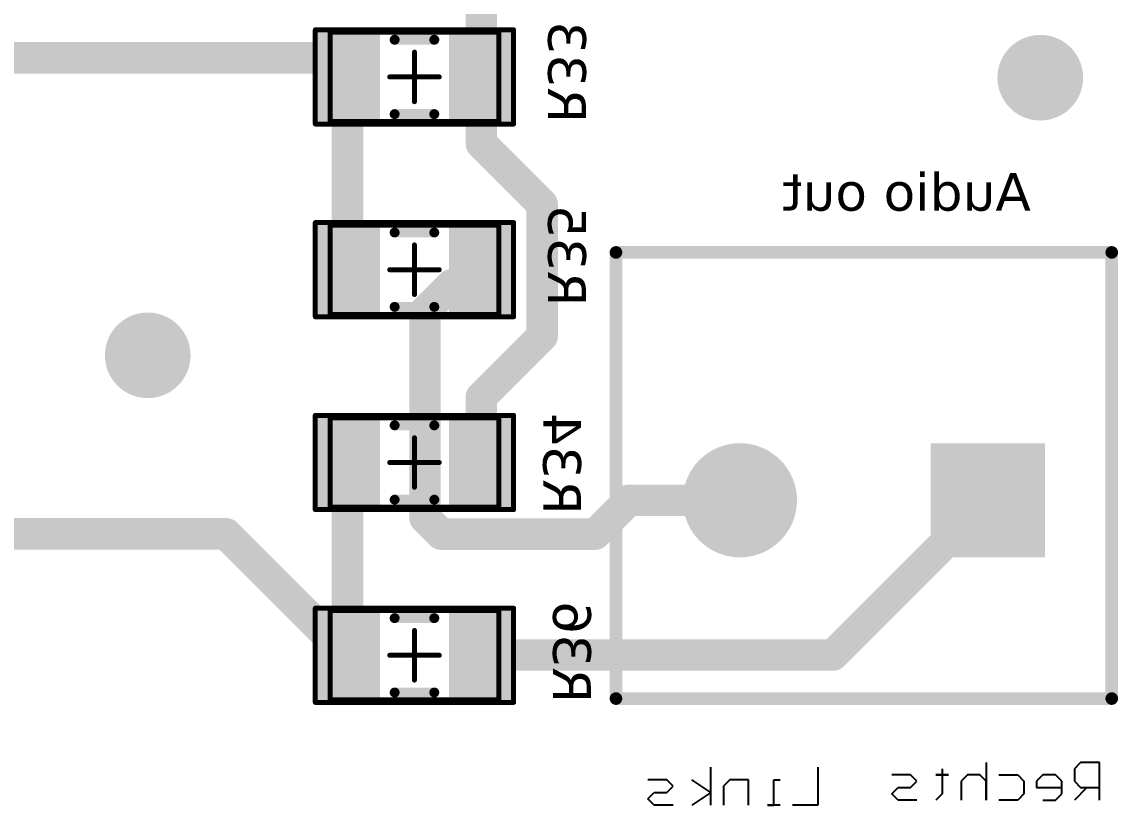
# Model space of a CAD drawing. Header units: millimetres. Extents: x 28 to 434, y 70 to 207.
# Drawn here: x 39.85 to 61.96, y 90.8 to 106.6 of the extents above; entities that cross this region are included whole.
import ezdxf

# ---------------------------------------------------------------- set-up
doc = ezdxf.new("R2010")
doc.units = ezdxf.units.MM
doc.header["$LTSCALE"] = 0.5
doc.layers.get('0').update_dxf_attribs({"color": 250})
for name, color, linetype in [('BottomLayer', 5, 'Continuous'), ('BottomSolder', 6, 'Continuous'), ('Mechanical13', 56, 'Continuous'), ('Mechanical15', 56, 'Continuous'), ('MultiLayer', 9, 'Continuous'), ('TopLayer', 1, 'Continuous'), ('TopOverlay', 2, 'Continuous'), ('TopPaste', 8, 'Continuous'), ('TopSolder', 216, 'Continuous')]:
    doc.layers.add(name, color=color, linetype=linetype)
doc.styles.get("Standard").update_dxf_attribs({"font": 'verdana.ttf'})

# ---------------------------------------------------------------- blocks, each defined once
blk = doc.blocks.new('C1206_2')
at = {"layer": 'Mechanical13', "const_width": 0.1}
for points in [[(1.7, 0.9), (-1.7, 0.9)], [(-1.7, 0.9), (-1.7, -0.9)], [(1.7, 0.9), (1.7, -0.9)], [(1.7, -0.9), (-1.7, -0.9)]]:
    blk.add_lwpolyline(points, dxfattribs=at)
at = {"layer": 'Mechanical13', "const_width": 0.05}
for points in [[(-1.725, 0.9, 1), (-1.675, 0.9, 1)], [(-1.725, 0.9, 1), (-1.675, 0.9, 1)], [(1.675, 0.9, 1), (1.725, 0.9, 1)], [(1.675, 0.9, 1), (1.725, 0.9, 1)], [(-1.725, -0.9, 1), (-1.675, -0.9, 1)], [(-1.725, -0.9, 1), (-1.675, -0.9, 1)], [(1.675, -0.9, 1), (1.725, -0.9, 1)], [(1.675, -0.9, 1), (1.725, -0.9, 1)]]:
    blk.add_lwpolyline(points, format="xyb", close=True, dxfattribs=at)
at = {"layer": 'Mechanical15', "const_width": 0.1}
for points in [[(2, 0.95), (-2, 0.95)], [(-2, 0.95), (-2, -0.95)], [(2, 0.95), (2, -0.95)], [(0, 0.5), (0, -0.5)], [(0.5, 0), (-0.5, 0)], [(2, -0.95), (-2, -0.95)]]:
    blk.add_lwpolyline(points, dxfattribs=at)
at = {"layer": 'Mechanical15', "const_width": 0.05}
for points in [[(-2.025, 0.95, 1), (-1.975, 0.95, 1)], [(-2.025, 0.95, 1), (-1.975, 0.95, 1)], [(1.975, 0.95, 1), (2.025, 0.95, 1)], [(1.975, 0.95, 1), (2.025, 0.95, 1)], [(-0.025, 0.5, 1), (0.025, 0.5, 1)], [(-0.525, 0, 1), (-0.475, 0, 1)], [(0.475, 0, 1), (0.525, 0, 1)], [(-0.025, -0.5, 1), (0.025, -0.5, 1)], [(-2.025, -0.95, 1), (-1.975, -0.95, 1)], [(-2.025, -0.95, 1), (-1.975, -0.95, 1)], [(1.975, -0.95, 1), (2.025, -0.95, 1)], [(1.975, -0.95, 1), (2.025, -0.95, 1)]]:
    blk.add_lwpolyline(points, format="xyb", close=True, dxfattribs=at)
at = {"layer": 'TopLayer'}
for points in [[(-0.8, -0.85), (-0.8, 0.85), (-1.9, -0.85), (-1.9, 0.85)], [(1.9, -0.85), (1.9, 0.85), (0.8, -0.85), (0.8, 0.85)]]:
    blk.add_solid(points, dxfattribs=at)
at = {"layer": 'TopOverlay', "const_width": 0.2}
for points in [[(0.4, 0.75), (-0.4, 0.75)], [(0.4, -0.75), (-0.4, -0.75)]]:
    blk.add_lwpolyline(points, dxfattribs=at)
at = {"layer": 'TopOverlay', "const_width": 0.1}
for points in [[(-0.45, 0.75, 1), (-0.35, 0.75, 1)], [(0.35, 0.75, 1), (0.45, 0.75, 1)], [(-0.45, -0.75, 1), (-0.35, -0.75, 1)], [(0.35, -0.75, 1), (0.45, -0.75, 1)]]:
    blk.add_lwpolyline(points, format="xyb", close=True, dxfattribs=at)
at = {"layer": 'TopPaste'}
for points in [[(-0.8, -0.85), (-0.8, 0.85), (-1.9, -0.85), (-1.9, 0.85)], [(1.9, -0.85), (1.9, 0.85), (0.8, -0.85), (0.8, 0.85)]]:
    blk.add_solid(points, dxfattribs=at)
at = {"layer": 'TopSolder'}
for points in [[(-0.698, -0.952), (-0.698, 0.952), (-2.002, -0.952), (-2.002, 0.952)], [(2.002, -0.952), (2.002, 0.952), (0.698, -0.952), (0.698, 0.952)]]:
    blk.add_solid(points, dxfattribs=at)
blk = doc.blocks.new('C1206_3')
at = {"layer": 'Mechanical13', "const_width": 0.1}
for points in [[(1.7, 0.9), (-1.7, 0.9)], [(-1.7, 0.9), (-1.7, -0.9)], [(1.7, 0.9), (1.7, -0.9)], [(1.7, -0.9), (-1.7, -0.9)]]:
    blk.add_lwpolyline(points, dxfattribs=at)
at = {"layer": 'Mechanical13', "const_width": 0.05}
for points in [[(-1.725, 0.9, 1), (-1.675, 0.9, 1)], [(-1.725, 0.9, 1), (-1.675, 0.9, 1)], [(1.675, 0.9, 1), (1.725, 0.9, 1)], [(1.675, 0.9, 1), (1.725, 0.9, 1)], [(-1.725, -0.9, 1), (-1.675, -0.9, 1)], [(-1.725, -0.9, 1), (-1.675, -0.9, 1)], [(1.675, -0.9, 1), (1.725, -0.9, 1)], [(1.675, -0.9, 1), (1.725, -0.9, 1)]]:
    blk.add_lwpolyline(points, format="xyb", close=True, dxfattribs=at)
at = {"layer": 'Mechanical15', "const_width": 0.1}
for points in [[(2, 0.95), (-2, 0.95)], [(-2, 0.95), (-2, -0.95)], [(2, 0.95), (2, -0.95)], [(0, 0.5), (0, -0.5)], [(0.5, 0), (-0.5, 0)], [(2, -0.95), (-2, -0.95)]]:
    blk.add_lwpolyline(points, dxfattribs=at)
at = {"layer": 'Mechanical15', "const_width": 0.05}
for points in [[(-2.025, 0.95, 1), (-1.975, 0.95, 1)], [(-2.025, 0.95, 1), (-1.975, 0.95, 1)], [(1.975, 0.95, 1), (2.025, 0.95, 1)], [(1.975, 0.95, 1), (2.025, 0.95, 1)], [(-0.025, 0.5, 1), (0.025, 0.5, 1)], [(-0.525, 0, 1), (-0.475, 0, 1)], [(0.475, 0, 1), (0.525, 0, 1)], [(-0.025, -0.5, 1), (0.025, -0.5, 1)], [(-2.025, -0.95, 1), (-1.975, -0.95, 1)], [(-2.025, -0.95, 1), (-1.975, -0.95, 1)], [(1.975, -0.95, 1), (2.025, -0.95, 1)], [(1.975, -0.95, 1), (2.025, -0.95, 1)]]:
    blk.add_lwpolyline(points, format="xyb", close=True, dxfattribs=at)
at = {"layer": 'TopLayer'}
for points in [[(-0.8, -0.85), (-0.8, 0.85), (-1.9, -0.85), (-1.9, 0.85)], [(1.9, -0.85), (1.9, 0.85), (0.8, -0.85), (0.8, 0.85)]]:
    blk.add_solid(points, dxfattribs=at)
at = {"layer": 'TopOverlay', "const_width": 0.2}
for points in [[(0.4, 0.75), (-0.4, 0.75)], [(0.4, -0.75), (-0.4, -0.75)]]:
    blk.add_lwpolyline(points, dxfattribs=at)
at = {"layer": 'TopOverlay', "const_width": 0.1}
for points in [[(-0.45, 0.75, 1), (-0.35, 0.75, 1)], [(0.35, 0.75, 1), (0.45, 0.75, 1)], [(-0.45, -0.75, 1), (-0.35, -0.75, 1)], [(0.35, -0.75, 1), (0.45, -0.75, 1)]]:
    blk.add_lwpolyline(points, format="xyb", close=True, dxfattribs=at)
at = {"layer": 'TopPaste'}
for points in [[(-0.8, -0.85), (-0.8, 0.85), (-1.9, -0.85), (-1.9, 0.85)], [(1.9, -0.85), (1.9, 0.85), (0.8, -0.85), (0.8, 0.85)]]:
    blk.add_solid(points, dxfattribs=at)
at = {"layer": 'TopSolder'}
for points in [[(-0.698, -0.952), (-0.698, 0.952), (-2.002, -0.952), (-2.002, 0.952)], [(2.002, -0.952), (2.002, 0.952), (0.698, -0.952), (0.698, 0.952)]]:
    blk.add_solid(points, dxfattribs=at)
blk = doc.blocks.new('C1206_4')
at = {"layer": 'Mechanical13', "const_width": 0.1}
for points in [[(-1.7, 0.9), (1.7, 0.9)], [(-1.7, -0.9), (-1.7, 0.9)], [(1.7, -0.9), (1.7, 0.9)], [(-1.7, -0.9), (1.7, -0.9)]]:
    blk.add_lwpolyline(points, dxfattribs=at)
at = {"layer": 'Mechanical13', "const_width": 0.05}
for points in [[(-1.725, 0.9, 1), (-1.675, 0.9, 1)], [(-1.725, 0.9, 1), (-1.675, 0.9, 1)], [(1.675, 0.9, 1), (1.725, 0.9, 1)], [(1.675, 0.9, 1), (1.725, 0.9, 1)], [(-1.725, -0.9, 1), (-1.675, -0.9, 1)], [(-1.725, -0.9, 1), (-1.675, -0.9, 1)], [(1.675, -0.9, 1), (1.725, -0.9, 1)], [(1.675, -0.9, 1), (1.725, -0.9, 1)]]:
    blk.add_lwpolyline(points, format="xyb", close=True, dxfattribs=at)
at = {"layer": 'Mechanical15', "const_width": 0.1}
for points in [[(-2, 0.95), (2, 0.95)], [(-2, -0.95), (-2, 0.95)], [(2, -0.95), (2, 0.95)], [(0, -0.5), (0, 0.5)], [(-0.5, 0), (0.5, 0)], [(-2, -0.95), (2, -0.95)]]:
    blk.add_lwpolyline(points, dxfattribs=at)
at = {"layer": 'Mechanical15', "const_width": 0.05}
for points in [[(-2.025, 0.95, 1), (-1.975, 0.95, 1)], [(-2.025, 0.95, 1), (-1.975, 0.95, 1)], [(1.975, 0.95, 1), (2.025, 0.95, 1)], [(1.975, 0.95, 1), (2.025, 0.95, 1)], [(-0.025, 0.5, 1), (0.025, 0.5, 1)], [(-0.525, 0, 1), (-0.475, 0, 1)], [(0.475, 0, 1), (0.525, 0, 1)], [(-0.025, -0.5, 1), (0.025, -0.5, 1)], [(-2.025, -0.95, 1), (-1.975, -0.95, 1)], [(-2.025, -0.95, 1), (-1.975, -0.95, 1)], [(1.975, -0.95, 1), (2.025, -0.95, 1)], [(1.975, -0.95, 1), (2.025, -0.95, 1)]]:
    blk.add_lwpolyline(points, format="xyb", close=True, dxfattribs=at)
at = {"layer": 'TopLayer'}
for points in [[(-0.8, -0.85), (-0.8, 0.85), (-1.9, -0.85), (-1.9, 0.85)], [(1.9, -0.85), (1.9, 0.85), (0.8, -0.85), (0.8, 0.85)]]:
    blk.add_solid(points, dxfattribs=at)
at = {"layer": 'TopOverlay', "const_width": 0.2}
for points in [[(-0.4, 0.75), (0.4, 0.75)], [(-0.4, -0.75), (0.4, -0.75)]]:
    blk.add_lwpolyline(points, dxfattribs=at)
at = {"layer": 'TopOverlay', "const_width": 0.1}
for points in [[(-0.45, 0.75, 1), (-0.35, 0.75, 1)], [(0.35, 0.75, 1), (0.45, 0.75, 1)], [(-0.45, -0.75, 1), (-0.35, -0.75, 1)], [(0.35, -0.75, 1), (0.45, -0.75, 1)]]:
    blk.add_lwpolyline(points, format="xyb", close=True, dxfattribs=at)
at = {"layer": 'TopPaste'}
for points in [[(-0.8, -0.85), (-0.8, 0.85), (-1.9, -0.85), (-1.9, 0.85)], [(1.9, -0.85), (1.9, 0.85), (0.8, -0.85), (0.8, 0.85)]]:
    blk.add_solid(points, dxfattribs=at)
at = {"layer": 'TopSolder'}
for points in [[(-0.698, -0.952), (-0.698, 0.952), (-2.002, -0.952), (-2.002, 0.952)], [(2.002, -0.952), (2.002, 0.952), (0.698, -0.952), (0.698, 0.952)]]:
    blk.add_solid(points, dxfattribs=at)
blk = doc.blocks.new('C1206_5')
at = {"layer": 'Mechanical13', "const_width": 0.1}
for points in [[(-1.7, 0.9), (1.7, 0.9)], [(-1.7, -0.9), (-1.7, 0.9)], [(1.7, -0.9), (1.7, 0.9)], [(-1.7, -0.9), (1.7, -0.9)]]:
    blk.add_lwpolyline(points, dxfattribs=at)
at = {"layer": 'Mechanical13', "const_width": 0.05}
for points in [[(-1.725, 0.9, 1), (-1.675, 0.9, 1)], [(-1.725, 0.9, 1), (-1.675, 0.9, 1)], [(1.675, 0.9, 1), (1.725, 0.9, 1)], [(1.675, 0.9, 1), (1.725, 0.9, 1)], [(-1.725, -0.9, 1), (-1.675, -0.9, 1)], [(-1.725, -0.9, 1), (-1.675, -0.9, 1)], [(1.675, -0.9, 1), (1.725, -0.9, 1)], [(1.675, -0.9, 1), (1.725, -0.9, 1)]]:
    blk.add_lwpolyline(points, format="xyb", close=True, dxfattribs=at)
at = {"layer": 'Mechanical15', "const_width": 0.1}
for points in [[(-2, 0.95), (2, 0.95)], [(-2, -0.95), (-2, 0.95)], [(2, -0.95), (2, 0.95)], [(0, -0.5), (0, 0.5)], [(-0.5, 0), (0.5, 0)], [(-2, -0.95), (2, -0.95)]]:
    blk.add_lwpolyline(points, dxfattribs=at)
at = {"layer": 'Mechanical15', "const_width": 0.05}
for points in [[(-2.025, 0.95, 1), (-1.975, 0.95, 1)], [(-2.025, 0.95, 1), (-1.975, 0.95, 1)], [(1.975, 0.95, 1), (2.025, 0.95, 1)], [(1.975, 0.95, 1), (2.025, 0.95, 1)], [(-0.025, 0.5, 1), (0.025, 0.5, 1)], [(-0.525, 0, 1), (-0.475, 0, 1)], [(0.475, 0, 1), (0.525, 0, 1)], [(-0.025, -0.5, 1), (0.025, -0.5, 1)], [(-2.025, -0.95, 1), (-1.975, -0.95, 1)], [(-2.025, -0.95, 1), (-1.975, -0.95, 1)], [(1.975, -0.95, 1), (2.025, -0.95, 1)], [(1.975, -0.95, 1), (2.025, -0.95, 1)]]:
    blk.add_lwpolyline(points, format="xyb", close=True, dxfattribs=at)
at = {"layer": 'TopLayer'}
for points in [[(-0.8, -0.85), (-0.8, 0.85), (-1.9, -0.85), (-1.9, 0.85)], [(1.9, -0.85), (1.9, 0.85), (0.8, -0.85), (0.8, 0.85)]]:
    blk.add_solid(points, dxfattribs=at)
at = {"layer": 'TopOverlay', "const_width": 0.2}
for points in [[(-0.4, 0.75), (0.4, 0.75)], [(-0.4, -0.75), (0.4, -0.75)]]:
    blk.add_lwpolyline(points, dxfattribs=at)
at = {"layer": 'TopOverlay', "const_width": 0.1}
for points in [[(-0.45, 0.75, 1), (-0.35, 0.75, 1)], [(0.35, 0.75, 1), (0.45, 0.75, 1)], [(-0.45, -0.75, 1), (-0.35, -0.75, 1)], [(0.35, -0.75, 1), (0.45, -0.75, 1)]]:
    blk.add_lwpolyline(points, format="xyb", close=True, dxfattribs=at)
at = {"layer": 'TopPaste'}
for points in [[(-0.8, -0.85), (-0.8, 0.85), (-1.9, -0.85), (-1.9, 0.85)], [(1.9, -0.85), (1.9, 0.85), (0.8, -0.85), (0.8, 0.85)]]:
    blk.add_solid(points, dxfattribs=at)
at = {"layer": 'TopSolder'}
for points in [[(-0.698, -0.952), (-0.698, 0.952), (-2.002, -0.952), (-2.002, 0.952)], [(2.002, -0.952), (2.002, 0.952), (0.698, -0.952), (0.698, 0.952)]]:
    blk.add_solid(points, dxfattribs=at)
blk = doc.blocks.new('_______2_32')
at = {"layer": 'BottomLayer', "const_width": 1.05}
blk.add_lwpolyline([(4.475, 0, 1), (5.525, 0, 1)], format="xyb", close=True, dxfattribs=at)
at = {"layer": 'BottomLayer'}
blk.add_solid([(-1.05, -1.05), (1.05, -1.05), (-1.05, 1.05), (1.05, 1.05)], dxfattribs=at)
at = {"layer": 'BottomSolder', "const_width": 1.152}
blk.add_lwpolyline([(4.424, 0, 1), (5.576, 0, 1)], format="xyb", close=True, dxfattribs=at)
at = {"layer": 'BottomSolder'}
blk.add_solid([(-1.152, -1.152), (1.152, -1.152), (-1.152, 1.152), (1.152, 1.152)], dxfattribs=at)
at = {"layer": 'MultiLayer', "const_width": 1.05}
blk.add_lwpolyline([(4.475, 0, 1), (5.525, 0, 1)], format="xyb", close=True, dxfattribs=at)
at = {"layer": 'MultiLayer'}
blk.add_solid([(-1.05, -1.05), (1.05, -1.05), (-1.05, 1.05), (1.05, 1.05)], dxfattribs=at)
at = {"layer": 'TopLayer', "const_width": 1.05}
blk.add_lwpolyline([(4.475, 0, 1), (5.525, 0, 1)], format="xyb", close=True, dxfattribs=at)
at = {"layer": 'TopLayer'}
blk.add_solid([(-1.05, -1.05), (1.05, -1.05), (-1.05, 1.05), (1.05, 1.05)], dxfattribs=at)
at = {"layer": 'TopOverlay', "const_width": 0.254}
for points in [[(-2.5, 5), (7.5, 5)], [(-2.5, -4), (-2.5, 5)], [(7.5, -4), (7.5, 5)], [(-2.5, -4), (7.5, -4)]]:
    blk.add_lwpolyline(points, dxfattribs=at)
at = {"layer": 'TopOverlay', "const_width": 0.127}
for points in [[(-2.563, 5, 1), (-2.436, 5, 1)], [(-2.563, 5, 1), (-2.436, 5, 1)], [(7.436, 5, 1), (7.563, 5, 1)], [(7.436, 5, 1), (7.563, 5, 1)], [(-2.563, -4, 1), (-2.436, -4, 1)], [(-2.563, -4, 1), (-2.436, -4, 1)], [(7.436, -4, 1), (7.563, -4, 1)], [(7.436, -4, 1), (7.563, -4, 1)]]:
    blk.add_lwpolyline(points, format="xyb", close=True, dxfattribs=at)
at = {"layer": 'TopSolder', "const_width": 1.152}
blk.add_lwpolyline([(4.424, 0, 1), (5.576, 0, 1)], format="xyb", close=True, dxfattribs=at)
at = {"layer": 'TopSolder'}
blk.add_solid([(-1.152, -1.152), (1.152, -1.152), (-1.152, 1.152), (1.152, 1.152)], dxfattribs=at)
blk = doc.blocks.new('xlr_ingang')
at = {"layer": 'BottomLayer', "const_width": 0.762}
for points in [[(90.819, 23, 1), (91.581, 23, 1)], [(108.819, 17.4, 1), (109.581, 17.4, 1)]]:
    blk.add_lwpolyline(points, format="xyb", close=True, dxfattribs=at)
at = {"layer": 'BottomSolder', "const_width": 0.864}
for points in [[(90.768, 23, 1), (91.632, 23, 1)], [(108.768, 17.4, 1), (109.632, 17.4, 1)]]:
    blk.add_lwpolyline(points, format="xyb", close=True, dxfattribs=at)
at = {"layer": 'MultiLayer', "const_width": 0.762}
for points in [[(90.819, 23, 1), (91.581, 23, 1)], [(108.819, 17.4, 1), (109.581, 17.4, 1)]]:
    blk.add_lwpolyline(points, format="xyb", close=True, dxfattribs=at)
at = {"layer": 'TopLayer', "const_width": 0.635}
for points in [[(102.471, 23.016), (102.471, 24.792)], [(105.171, 23.167), (105.404, 23.4)], [(105.404, 23.4), (116.677, 23.4)], [(105.171, 19.127), (105.171, 23.167)], [(102.471, 21.672), (102.471, 23.016)], [(101.246, 20.447), (102.471, 21.672)], [(101.246, 17.786), (101.246, 20.447)], [(102.471, 18.821), (102.471, 19.127)], [(102.471, 18.821), (103.075, 18.821)], [(103.075, 18.821), (103.608, 18.288)], [(103.608, 14.122), (103.608, 18.288)], [(101.246, 17.786), (102.471, 16.561)], [(102.471, 15.238), (102.471, 16.561)], [(105.171, 11.349), (105.171, 15.238)], [(92.258, 14.476), (95.381, 11.354)], [(97.258, 14.476), (99.494, 14.476)], [(99.494, 14.476), (100.178, 13.792)], [(103.278, 13.792), (103.608, 14.122)], [(100.178, 13.792), (103.278, 13.792)], [(105.171, 11.349), (107.622, 13.8)], [(107.622, 13.8), (117.707, 13.8)], [(95.381, 11.354), (102.471, 11.354)], [(102.471, 11.349), (102.471, 11.354)]]:
    blk.add_lwpolyline(points, dxfattribs=at)
at = {"layer": 'TopLayer'}
for points, const_width in [([(90.819, 23, 1), (91.581, 23, 1)], 0.762), ([(105.245, 23.4, 1), (105.562, 23.4, 1)], 0.318), ([(105.245, 23.4, 1), (105.562, 23.4, 1)], 0.318), ([(105.012, 23.167, 1), (105.33, 23.167, 1)], 0.318), ([(105.012, 23.167, 1), (105.33, 23.167, 1)], 0.318), ([(102.313, 23.016, 1), (102.63, 23.016, 1)], 0.318), ([(102.313, 23.016, 1), (102.63, 23.016, 1)], 0.318), ([(102.313, 21.672, 1), (102.63, 21.672, 1)], 0.318), ([(102.313, 21.672, 1), (102.63, 21.672, 1)], 0.318), ([(101.087, 20.447, 1), (101.405, 20.447, 1)], 0.318), ([(101.087, 20.447, 1), (101.405, 20.447, 1)], 0.318), ([(102.313, 19.127, 1), (102.63, 19.127, 1)], 0.318), ([(105.012, 19.127, 1), (105.33, 19.127, 1)], 0.318), ([(102.313, 18.821, 1), (102.63, 18.821, 1)], 0.318), ([(102.313, 18.821, 1), (102.63, 18.821, 1)], 0.318), ([(102.916, 18.821, 1), (103.234, 18.821, 1)], 0.318), ([(102.916, 18.821, 1), (103.234, 18.821, 1)], 0.318), ([(103.45, 18.288, 1), (103.767, 18.288, 1)], 0.318), ([(103.45, 18.288, 1), (103.767, 18.288, 1)], 0.318), ([(108.819, 17.4, 1), (109.581, 17.4, 1)], 0.762), ([(101.087, 17.786, 1), (101.405, 17.786, 1)], 0.318), ([(101.087, 17.786, 1), (101.405, 17.786, 1)], 0.318), ([(102.313, 16.561, 1), (102.63, 16.561, 1)], 0.318), ([(102.313, 16.561, 1), (102.63, 16.561, 1)], 0.318), ([(102.313, 15.238, 1), (102.63, 15.238, 1)], 0.318), ([(105.012, 15.238, 1), (105.33, 15.238, 1)], 0.318), ([(92.1, 14.476, 1), (92.417, 14.476, 1)], 0.318), ([(97.1, 14.476, 1), (97.417, 14.476, 1)], 0.318), ([(99.335, 14.476, 1), (99.652, 14.476, 1)], 0.318), ([(99.335, 14.476, 1), (99.652, 14.476, 1)], 0.318), ([(103.45, 14.122, 1), (103.767, 14.122, 1)], 0.318), ([(103.45, 14.122, 1), (103.767, 14.122, 1)], 0.318), ([(100.019, 13.792, 1), (100.336, 13.792, 1)], 0.318), ([(100.019, 13.792, 1), (100.336, 13.792, 1)], 0.318), ([(103.119, 13.792, 1), (103.437, 13.792, 1)], 0.318), ([(103.119, 13.792, 1), (103.437, 13.792, 1)], 0.318), ([(107.463, 13.8, 1), (107.781, 13.8, 1)], 0.318), ([(107.463, 13.8, 1), (107.781, 13.8, 1)], 0.318), ([(95.222, 11.354, 1), (95.54, 11.354, 1)], 0.318), ([(95.222, 11.354, 1), (95.54, 11.354, 1)], 0.318), ([(102.313, 11.354, 1), (102.63, 11.354, 1)], 0.318), ([(102.313, 11.354, 1), (102.63, 11.354, 1)], 0.318), ([(102.313, 11.349, 1), (102.63, 11.349, 1)], 0.318), ([(105.012, 11.349, 1), (105.33, 11.349, 1)], 0.318), ([(105.012, 11.349, 1), (105.33, 11.349, 1)], 0.318)]:
    blk.add_lwpolyline(points, format="xyb", close=True, dxfattribs=dict(at, const_width=const_width))
at = {"layer": 'TopOverlay'}
for p, q in [((90.005, 8.427), (90.005, 9.189)), ((90.005, 9.189), (90.386, 9.189)), ((90.386, 9.189), (90.513, 9.062)), ((92.29, 9.189), (92.29, 8.427)), ((95.686, 9.089), (95.686, 8.327)), ((97.844, 8.327), (97.844, 9.089)), ((90.513, 9.062), (90.513, 8.808)), ((90.767, 8.808), (90.894, 8.935)), ((90.894, 8.935), (91.148, 8.935)), ((91.148, 8.935), (91.275, 8.808)), ((91.656, 8.935), (91.529, 8.808)), ((92.037, 8.935), (91.656, 8.935)), ((92.29, 8.808), (92.417, 8.935)), ((92.417, 8.935), (92.671, 8.935)), ((92.671, 8.935), (92.798, 8.808)), ((93.179, 8.935), (93.052, 8.935)), ((93.052, 8.935), (93.306, 8.935)), ((93.179, 9.062), (93.179, 8.935)), ((93.306, 8.935), (93.179, 8.935)), ((93.179, 8.935), (93.179, 8.554)), ((93.687, 8.808), (93.814, 8.935)), ((93.814, 8.935), (94.195, 8.935)), ((90.386, 8.681), (90.005, 8.681)), ((90.259, 8.681), (90.513, 8.427)), ((90.513, 8.808), (90.386, 8.681)), ((90.767, 8.554), (90.767, 8.808)), ((91.275, 8.681), (90.767, 8.681)), ((91.275, 8.808), (91.275, 8.681)), ((91.529, 8.808), (91.529, 8.554)), ((92.29, 8.427), (92.29, 8.808)), ((92.798, 8.808), (92.798, 8.427)), ((93.814, 8.681), (93.687, 8.808)), ((94.068, 8.681), (93.814, 8.681)), ((94.195, 8.554), (94.068, 8.681)), ((96.575, 8.835), (96.448, 8.835)), ((96.575, 8.327), (96.575, 8.835)), ((97.083, 8.327), (97.083, 8.835)), ((97.083, 8.835), (97.463, 8.835)), ((97.463, 8.835), (97.59, 8.708)), ((97.59, 8.708), (97.59, 8.327)), ((97.844, 8.581), (98.225, 8.835)), ((98.606, 8.708), (98.733, 8.835)), ((98.733, 8.581), (98.606, 8.708)), ((98.733, 8.835), (99.114, 8.835)), ((90.894, 8.427), (90.767, 8.554)), ((91.148, 8.427), (90.894, 8.427)), ((91.529, 8.554), (91.656, 8.427)), ((91.656, 8.427), (92.037, 8.427)), ((93.179, 8.554), (93.306, 8.427)), ((93.687, 8.427), (94.068, 8.427)), ((94.068, 8.427), (94.195, 8.554)), ((97.844, 8.581), (98.225, 8.327)), ((98.987, 8.581), (98.733, 8.581)), ((99.114, 8.454), (98.987, 8.581)), ((98.987, 8.327), (99.114, 8.454)), ((95.686, 8.327), (96.194, 8.327)), ((96.448, 8.327), (96.702, 8.327)), ((96.702, 8.327), (96.575, 8.327)), ((98.606, 8.327), (98.987, 8.327))]:
    blk.add_line(p, q, dxfattribs=at)
at = {"layer": 'TopSolder', "const_width": 0.864}
for points in [[(90.768, 23, 1), (91.632, 23, 1)], [(108.768, 17.4, 1), (109.632, 17.4, 1)]]:
    blk.add_lwpolyline(points, format="xyb", close=True, dxfattribs=at)
for name, p in [('C1206_5', (103.821, 23.016)), ('_______2_32', (92.258, 14.476)), ('C1206_4', (103.821, 15.238))]:
    blk.add_blockref(name, p)
at = {"rotation": 180}
for name, p in [('C1206_3', (103.821, 19.127)), ('C1206_2', (103.821, 11.349))]:
    blk.add_blockref(name, p, dxfattribs=at)
at = {"layer": 'TopOverlay'}
for s, p in [('R33', (101.125, 22.084)), ('R35', (101.125, 18.384)), ('R34', (101.225, 14.184)), ('R36', (101.025, 10.384))]:
    blk.add_text(s, height=0.762, rotation=90, dxfattribs=at).set_placement(p)
blk.add_text('Audio out', height=0.762, dxfattribs=at).set_placement((91.39, 20.319))

msp = doc.modelspace()

# ---------------------------------------------------------------- block references
at = {"linetype": 'Continuous', "extrusion": (-1.22465e-16, 0, -1)}
msp.add_blockref('xlr_ingang', (-151.588, 82.472, 23.667), dxfattribs=at)

doc.saveas('drawing.dxf')
